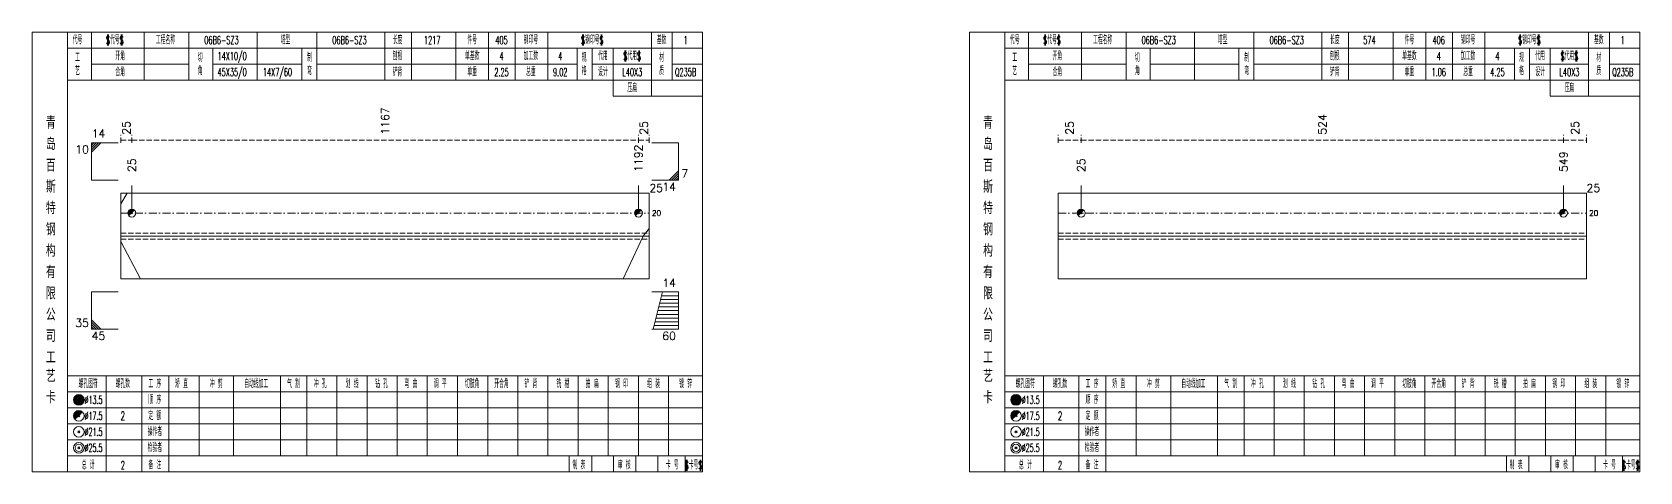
# Model space of a CAD drawing. Extents: x -533 to 8774, y 0 to 7979.
# Drawn here: x 3514 to 4117, y 5464 to 5629 of the extents above; entities that cross this region are included whole.
import ezdxf
from ezdxf.enums import TextEntityAlignment as Align

# ---------------------------------------------------------------- set-up
doc = ezdxf.new("R2010")
doc.units = 0
doc.header["$MEASUREMENT"] = 0
doc.linetypes.add('一点画线', pattern=[5.2, 3, -1, 0.2, -1])
doc.linetypes.add('虚线', pattern=[2.75, 2, -0.75])
doc.layers.get('0').update_dxf_attribs({"linetype": 'CONTINUOUS', "lineweight": 25})
for name, color, linetype, lineweight in [('1', 7, 'CONTINUOUS', 25), ('4', 7, 'CONTINUOUS', 25), ('5', 7, 'CONTINUOUS', 25)]:
    doc.layers.add(name, color=color, linetype=linetype, lineweight=lineweight)
doc.styles.get("Standard").update_dxf_attribs({"font": 'simplex.shx', "width": 0.7, "height": 3, "bigfont": 'gbhzfs.shx'})

# ---------------------------------------------------------------- blocks, each defined once
blk = doc.blocks.new('孔17.5')
at = {"layer": '5', "color": 7, "linetype": 'Continuous', "lineweight": 0}
for p, q in [((-0.2, -0.2), (0.2, 0.2)), ((-0.2, 0.2), (0.2, -0.2))]:
    blk.add_line(p, q, dxfattribs=at)
at = {"layer": '5', "color": 7, "linetype": 'Continuous', "lineweight": 13}
blk.add_circle((0, 0), 1, dxfattribs=at)
for radius in [0.9, 0.8, 0.7, 0.6, 0.5, 0.4, 0.3, 0.2, 0.1]:
    blk.add_arc((0, 0), radius, 45, 225, dxfattribs=at)

msp = doc.modelspace()

# ---------------------------------------------------------------- linework, layer by layer
at = {"color": 8, "linetype": '虚线', "lineweight": 9}
for p, q in [((3547.3, 5587.51), (3547.3, 5590.51)), ((3547.3, 5588.51), (3551.37, 5588.51)), ((3551.37, 5587.51), (3551.37, 5590.51)), ((3551.37, 5587.51), (3551.37, 5590.51)), ((3551.37, 5588.51), (3741.33, 5588.51)), ((3741.33, 5587.51), (3741.33, 5590.51)), ((3741.33, 5587.51), (3741.33, 5590.51)), ((3741.33, 5588.51), (3745.4, 5588.51)), ((3745.4, 5587.51), (3745.4, 5590.51)), ((3898.7, 5587.51), (3898.7, 5590.51)), ((3898.7, 5588.51), (3907.33, 5588.51)), ((3907.33, 5587.51), (3907.33, 5590.51)), ((3907.33, 5587.51), (3907.33, 5590.51)), ((3907.33, 5588.51), (4088.17, 5588.51)), ((4088.17, 5587.51), (4088.17, 5590.51)), ((4088.17, 5587.51), (4088.17, 5590.51)), ((4088.17, 5588.51), (4096.8, 5588.51)), ((4096.8, 5587.51), (4096.8, 5590.51))]:
    msp.add_line(p, q, dxfattribs=at)
at = {"color": 7, "linetype": 'Continuous', "lineweight": 13}
for p, q in [((3536.3, 5587.51), (3546.3, 5587.51)), ((3536.3, 5573.51), (3536.3, 5587.51)), ((3537.18, 5587.51), (3536.3, 5586.63)), ((3538.05, 5587.51), (3536.3, 5585.76)), ((3538.93, 5587.51), (3536.3, 5584.88)), ((3539.8, 5587.51), (3536.3, 5584.01)), ((3756.4, 5587.51), (3746.4, 5587.51)), ((3756.4, 5573.51), (3756.4, 5587.51)), ((3752.9, 5573.51), (3756.4, 5577.01)), ((3753.78, 5573.51), (3756.4, 5576.13)), ((3536.3, 5573.51), (3546.3, 5573.51)), ((3551.37, 5561.13), (3551.37, 5571.51)), ((3741.33, 5561.13), (3741.33, 5571.51)), ((3756.4, 5573.51), (3746.4, 5573.51)), ((3754.65, 5573.51), (3756.4, 5575.26)), ((3755.53, 5573.51), (3756.4, 5574.38)), ((3907.33, 5561.13), (3907.33, 5571.51)), ((4088.17, 5561.13), (4088.17, 5571.51)), ((3547.3, 5564.6), (3549.58, 5568.63)), ((3743.12, 5552.51), (3735.63, 5536.38)), ((3745.4, 5555.33), (3743.12, 5552.51)), ((3547.3, 5550.49), (3554.62, 5536.38)), ((3536.3, 5531.51), (3546.3, 5531.51)), ((3536.3, 5531.51), (3536.3, 5517.51)), ((3756.4, 5531.51), (3746.4, 5531.51)), ((3750.4, 5531.51), (3746.9, 5517.51)), ((3756.4, 5528.71), (3749.7, 5528.71)), ((3756.4, 5530.11), (3750.05, 5530.11)), ((3756.4, 5531.51), (3756.4, 5517.51)), ((3756.4, 5521.71), (3747.95, 5521.71)), ((3756.4, 5523.11), (3748.3, 5523.11)), ((3756.4, 5524.51), (3748.65, 5524.51)), ((3756.4, 5525.91), (3749, 5525.91)), ((3756.4, 5527.31), (3749.35, 5527.31)), ((3539.8, 5517.51), (3536.3, 5521.01)), ((3538.93, 5517.51), (3536.3, 5520.13)), ((3538.05, 5517.51), (3536.3, 5519.26)), ((3537.18, 5517.51), (3536.3, 5518.38)), ((3536.3, 5517.51), (3546.3, 5517.51)), ((3756.4, 5517.51), (3746.4, 5517.51)), ((3756.4, 5518.91), (3747.25, 5518.91)), ((3756.4, 5520.31), (3747.6, 5520.31))]:
    msp.add_line(p, q, dxfattribs=at)
at = {"color": 7, "linetype": 'Continuous', "lineweight": 18}
for p, q in [((3547.3, 5568.63), (3547.3, 5536.38)), ((3547.3, 5568.63), (3745.4, 5568.63)), ((3745.4, 5568.63), (3745.4, 5536.38)), ((3898.7, 5568.63), (3898.7, 5536.38)), ((3898.7, 5568.63), (4096.8, 5568.63)), ((4096.8, 5568.63), (4096.8, 5536.38)), ((3547.3, 5552.51), (3745.4, 5552.51)), ((3898.7, 5552.51), (4096.8, 5552.51))]:
    msp.add_line(p, q, dxfattribs=at)
at = {"color": 3, "linetype": '一点画线', "lineweight": 13}
for p, q in [((3547.3, 5561.13), (3745.4, 5561.13)), ((3898.7, 5561.13), (4096.8, 5561.13))]:
    msp.add_line(p, q, dxfattribs=at)
at = {"color": 1, "linetype": '虚线', "lineweight": 18}
for p, q in [((3547.3, 5553.63), (3745.4, 5553.63)), ((3898.7, 5553.63), (4096.8, 5553.63)), ((3547.3, 5551.38), (3745.4, 5551.38)), ((3898.7, 5551.38), (4096.8, 5551.38))]:
    msp.add_line(p, q, dxfattribs=at)
at = {"layer": '1', "color": 7, "linetype": 'Continuous', "lineweight": 18}
for p, q in [((3547.3, 5536.38), (3745.4, 5536.38)), ((3898.7, 5536.38), (4096.8, 5536.38))]:
    msp.add_line(p, q, dxfattribs=at)
at = {"layer": '4', "color": 1, "linetype": 'Continuous', "lineweight": 18}
for p, q in [((3527.3, 5464.01), (3527.3, 5629.01)), ((3536.2, 5611.01), (3536.2, 5629.01)), ((3556, 5611.01), (3556, 5629.01)), ((3572.8, 5611.01), (3572.8, 5629.01)), ((3598.4, 5611.01), (3598.4, 5629.01)), ((3620.7, 5611.01), (3620.7, 5629.01)), ((3646.2, 5611.01), (3646.2, 5629.01)), ((3656.2, 5611.01), (3656.2, 5629.01)), ((3672.9, 5611.01), (3672.9, 5629.01)), ((3685.1, 5611.01), (3685.1, 5629.01)), ((3695.1, 5611.01), (3695.1, 5629.01)), ((3707.3, 5611.01), (3707.3, 5629.01)), ((3746.2, 5605.01), (3746.2, 5629.01)), ((3754, 5611.01), (3754, 5629.01)), ((3878.7, 5464.01), (3878.7, 5629.01)), ((3887.6, 5611.01), (3887.6, 5629.01)), ((3907.4, 5611.01), (3907.4, 5629.01)), ((3924.2, 5611.01), (3924.2, 5629.01)), ((3949.8, 5611.01), (3949.8, 5629.01)), ((3972.1, 5611.01), (3972.1, 5629.01)), ((3997.6, 5611.01), (3997.6, 5629.01)), ((4007.6, 5611.01), (4007.6, 5629.01)), ((4024.3, 5611.01), (4024.3, 5629.01)), ((4036.5, 5611.01), (4036.5, 5629.01)), ((4046.5, 5611.01), (4046.5, 5629.01)), ((4058.7, 5611.01), (4058.7, 5629.01)), ((4097.6, 5605.01), (4097.6, 5629.01)), ((4105.4, 5611.01), (4105.4, 5629.01)), ((3527.3, 5623.01), (3765.4, 5623.01)), ((3581.8, 5611.01), (3581.8, 5623.01)), ((3615.1, 5611.01), (3615.1, 5623.01)), ((3718.4, 5611.01), (3718.4, 5623.01)), ((3724, 5611.01), (3724, 5623.01)), ((3731.8, 5605.01), (3731.8, 5623.01)), ((3878.7, 5623.01), (4116.8, 5623.01)), ((3933.2, 5611.01), (3933.2, 5623.01)), ((3966.5, 5611.01), (3966.5, 5623.01)), ((4069.8, 5611.01), (4069.8, 5623.01)), ((4075.4, 5611.01), (4075.4, 5623.01)), ((4083.2, 5605.01), (4083.2, 5623.01)), ((3536.2, 5617.01), (3572.8, 5617.01)), ((3581.8, 5617.01), (3615.1, 5617.01)), ((3620.7, 5617.01), (3718.4, 5617.01)), ((3724, 5617.01), (3746.2, 5617.01)), ((3754, 5617.01), (3765.4, 5617.01)), ((3887.6, 5617.01), (3924.2, 5617.01)), ((3933.2, 5617.01), (3966.5, 5617.01)), ((3972.1, 5617.01), (4069.8, 5617.01)), ((4075.4, 5617.01), (4097.6, 5617.01)), ((4105.4, 5617.01), (4116.8, 5617.01)), ((3527.3, 5611.01), (3765.4, 5611.01)), ((3878.7, 5611.01), (4116.8, 5611.01)), ((3731.8, 5605.01), (3765.4, 5605.01)), ((4083.2, 5605.01), (4116.8, 5605.01)), ((3527.3, 5500.01), (3765.4, 5500.01)), ((3541.8, 5464.01), (3541.8, 5500.01)), ((3555.1, 5464.01), (3555.1, 5500.01)), ((3565.2, 5464.01), (3565.2, 5500.01)), ((3576.6, 5470.01), (3576.6, 5500.01)), ((3589.5, 5470.01), (3589.5, 5500.01)), ((3607.1, 5470.01), (3607.1, 5500.01)), ((3617, 5470.01), (3617, 5500.01)), ((3628.3, 5470.01), (3628.3, 5500.01)), ((3639.6, 5470.01), (3639.6, 5500.01)), ((3650.9, 5470.01), (3650.9, 5500.01)), ((3662.1, 5470.01), (3662.1, 5500.01)), ((3673.5, 5470.01), (3673.5, 5500.01)), ((3684.8, 5470.01), (3684.8, 5500.01)), ((3696.1, 5470.01), (3696.1, 5500.01)), ((3707.4, 5470.01), (3707.4, 5500.01)), ((3718.7, 5470.01), (3718.7, 5500.01)), ((3730, 5470.01), (3730, 5500.01)), ((3741.3, 5470.01), (3741.3, 5500.01)), ((3752.6, 5470.01), (3752.6, 5500.01)), ((3878.7, 5500.01), (4116.8, 5500.01)), ((3893.2, 5464.01), (3893.2, 5500.01)), ((3906.5, 5464.01), (3906.5, 5500.01)), ((3916.6, 5464.01), (3916.6, 5500.01)), ((3928, 5470.01), (3928, 5500.01)), ((3940.9, 5470.01), (3940.9, 5500.01)), ((3958.5, 5470.01), (3958.5, 5500.01)), ((3968.4, 5470.01), (3968.4, 5500.01)), ((3979.7, 5470.01), (3979.7, 5500.01)), ((3991, 5470.01), (3991, 5500.01)), ((4002.3, 5470.01), (4002.3, 5500.01)), ((4013.5, 5470.01), (4013.5, 5500.01)), ((4024.9, 5470.01), (4024.9, 5500.01)), ((4036.2, 5470.01), (4036.2, 5500.01)), ((4047.5, 5470.01), (4047.5, 5500.01)), ((4058.8, 5470.01), (4058.8, 5500.01)), ((4070.1, 5470.01), (4070.1, 5500.01)), ((4081.4, 5470.01), (4081.4, 5500.01)), ((4092.7, 5470.01), (4092.7, 5500.01)), ((4104, 5470.01), (4104, 5500.01)), ((3527.3, 5494.01), (3765.4, 5494.01)), ((3878.7, 5494.01), (4116.8, 5494.01)), ((3527.3, 5488.01), (3765.4, 5488.01)), ((3878.7, 5488.01), (4116.8, 5488.01)), ((3527.3, 5482.01), (3765.4, 5482.01)), ((3878.7, 5482.01), (4116.8, 5482.01)), ((3527.3, 5476.01), (3765.4, 5476.01)), ((3878.7, 5476.01), (4116.8, 5476.01)), ((3527.3, 5470.01), (3765.4, 5470.01)), ((3715.4, 5464.01), (3715.4, 5470.01)), ((3723.8, 5464.01), (3723.8, 5470.01)), ((3732, 5464.01), (3732, 5470.01)), ((3740.4, 5464.01), (3740.4, 5470.01)), ((3748.6, 5464.01), (3748.6, 5470.01)), ((3758.9, 5464.01), (3758.9, 5470.01)), ((3878.7, 5470.01), (4116.8, 5470.01)), ((4066.8, 5464.01), (4066.8, 5470.01)), ((4075.2, 5464.01), (4075.2, 5470.01)), ((4083.4, 5464.01), (4083.4, 5470.01)), ((4091.8, 5464.01), (4091.8, 5470.01)), ((4100, 5464.01), (4100, 5470.01)), ((4110.3, 5464.01), (4110.3, 5470.01))]:
    msp.add_line(p, q, dxfattribs=at)
at = {"layer": '4', "color": 7, "linetype": 'Continuous', "lineweight": 13}
for p, q in [((3531.3, 5490.81), (3531.7, 5491.21)), ((3531.7, 5490.81), (3531.3, 5491.21)), ((3882.7, 5490.81), (3883.1, 5491.21)), ((3883.1, 5490.81), (3882.7, 5491.21)), ((3531.1, 5478.61), (3531.9, 5479.41)), ((3531.9, 5478.61), (3531.1, 5479.41)), ((3882.5, 5478.61), (3883.3, 5479.41)), ((3883.3, 5478.61), (3882.5, 5479.41)), ((3531.1, 5472.61), (3531.9, 5473.41)), ((3531.9, 5472.61), (3531.1, 5473.41)), ((3882.5, 5472.61), (3883.3, 5473.41)), ((3883.3, 5472.61), (3882.5, 5473.41))]:
    msp.add_line(p, q, dxfattribs=at)
at = {"layer": '4', "color": 7, "linetype": 'Continuous', "lineweight": 0}
for p, q in [((3531.1, 5484.61), (3531.9, 5485.41)), ((3531.1, 5485.41), (3531.9, 5484.61)), ((3882.5, 5484.61), (3883.3, 5485.41)), ((3882.5, 5485.41), (3883.3, 5484.61))]:
    msp.add_line(p, q, dxfattribs=at)
at = {"layer": '4', "color": 1, "linetype": 'Continuous', "lineweight": 18}
for points in [[(3514, 5629.01), (3514, 5464.01), (3765.4, 5464.01), (3765.4, 5629.01)], [(3865.4, 5629.01), (3865.4, 5464.01), (4116.8, 5464.01), (4116.8, 5629.01)]]:
    msp.add_lwpolyline(points, close=True, dxfattribs=at)
at = {"layer": '4', "color": 7, "linetype": 'Continuous', "lineweight": 13}
for centre, radius in [((3531.5, 5491.01), 2), ((3531.5, 5491.01), 1.8), ((3531.5, 5491.01), 1.6), ((3531.5, 5491.01), 1.4), ((3531.5, 5491.01), 1.2), ((3531.5, 5491.01), 1), ((3531.5, 5491.01), 0.8), ((3531.5, 5491.01), 0.6), ((3882.9, 5491.01), 2), ((3882.9, 5491.01), 1.8), ((3882.9, 5491.01), 1.6), ((3882.9, 5491.01), 1.4), ((3882.9, 5491.01), 1.2), ((3882.9, 5491.01), 1), ((3882.9, 5491.01), 0.8), ((3882.9, 5491.01), 0.6), ((3531.5, 5485.01), 2), ((3531.5, 5491.01), 0.4), ((3531.5, 5491.01), 0.2), ((3882.9, 5485.01), 2), ((3882.9, 5491.01), 0.4), ((3882.9, 5491.01), 0.2), ((3531.5, 5479.01), 2), ((3882.9, 5479.01), 2), ((3531.5, 5473.01), 2), ((3531.5, 5473.01), 1.4), ((3882.9, 5473.01), 2), ((3882.9, 5473.01), 1.4)]:
    msp.add_circle(centre, radius, dxfattribs=at)
for centre, radius in [((3531.5, 5485.01), 1.8), ((3531.5, 5485.01), 1.6), ((3531.5, 5485.01), 1.4), ((3531.5, 5485.01), 1.2), ((3531.5, 5485.01), 1), ((3531.5, 5485.01), 0.8), ((3531.5, 5485.01), 0.6), ((3882.9, 5485.01), 1.8), ((3882.9, 5485.01), 1.6), ((3882.9, 5485.01), 1.4), ((3882.9, 5485.01), 1.2), ((3882.9, 5485.01), 1), ((3882.9, 5485.01), 0.8), ((3882.9, 5485.01), 0.6), ((3531.5, 5485.01), 0.4), ((3531.5, 5485.01), 0.2), ((3882.9, 5485.01), 0.4), ((3882.9, 5485.01), 0.2)]:
    msp.add_arc(centre, radius, 45, 225, dxfattribs=at)

# ---------------------------------------------------------------- block references
at = {"color": 7, "linetype": 'Continuous', "lineweight": 13, "xscale": 1.5, "yscale": 1.5, "zscale": 1.5}
for p in [(3551.37, 5561.13), (3741.33, 5561.13), (3907.33, 5561.13), (4088.17, 5561.13)]:
    msp.add_blockref('孔17.5', p, dxfattribs=at)

# ---------------------------------------------------------------- texts
at = {"color": 8, "linetype": 'Continuous', "lineweight": 9}
for s, p in [('1167', (3646.35, 5590.51)), ('25', (3549.33, 5590.51)), ('25', (3743.37, 5590.51)), ('25', (3903.01, 5590.51)), ('524', (3997.75, 5590.51)), ('25', (4092.49, 5590.51))]:
    msp.add_text(s, height=3, rotation=90, dxfattribs=at).set_placement(p, align=Align.MIDDLE_LEFT)
at = {"color": 7, "linetype": 'Continuous', "lineweight": 13}
for s, p in [('14', (3536.3, 5588.51)), ('7', (3757.4, 5573.51))]:
    msp.add_text(s, height=3, dxfattribs=at).set_placement(p, align=Align.BOTTOM_LEFT)
for s, p in [('10', (3535.3, 5586.51)), ('14', (3755.4, 5572.51)), ('60', (3755.4, 5516.51))]:
    msp.add_text(s, height=3, dxfattribs=at).set_placement(p, align=Align.TOP_RIGHT)
for s, p in [('1192', (3741.33, 5576.51)), ('549', (4088.17, 5576.51)), ('25', (3551.37, 5576.51)), ('25', (3907.33, 5576.51))]:
    msp.add_text(s, height=3, rotation=90, dxfattribs=at).set_placement(p, align=Align.MIDDLE_LEFT)
for s, height, p in [('25', 3, (3745.4, 5570.51)), ('25', 3, (4096.8, 5570.51)), ('20', 2, (3746.4, 5561.13)), ('20', 2, (4097.8, 5561.13))]:
    msp.add_text(s, height=height, dxfattribs=at).set_placement(p, align=Align.MIDDLE_LEFT)
for s, p in [('14', (3755.4, 5532.51)), ('35', (3535.3, 5517.51))]:
    msp.add_text(s, height=3, dxfattribs=at).set_placement(p, align=Align.BOTTOM_RIGHT)
msp.add_text('45', height=3, dxfattribs=at).set_placement((3536.3, 5516.51), align=Align.TOP_LEFT)
at = {"layer": '4', "color": 1, "linetype": 'Continuous', "lineweight": 13}
for s, height, width, p in [('代号', 3, 0.6, (3531, 5626.01)), ('$代号$', 3, 0.6, (3545, 5626.01)), ('工程名称', 3, 0.6, (3564, 5626.01)), ('06B6-SZ3', 3, 0.6, (3585, 5626.01)), ('塔型', 3, 0.6, (3609, 5626.01)), ('06B6-SZ3', 3, 0.6, (3633, 5626.01)), ('长度', 3, 0.6, (3651, 5626.01)), ('1217', 3, 0.6, (3664, 5626.01)), ('件号', 3, 0.6, (3679, 5626.01)), ('405', 3, 0.6, (3690, 5626.01)), ('钢印号', 3, 0.6, (3701, 5626.01)), ('$钢印号$', 3, 0.6, (3724, 5626.01)), ('基数', 3, 0.6, (3750, 5626.01)), ('1', 3, 0.6, (3759, 5626.01)), ('代号', 3, 0.6, (3882.4, 5626.01)), ('$代号$', 3, 0.6, (3896.4, 5626.01)), ('工程名称', 3, 0.6, (3915.4, 5626.01)), ('06B6-SZ3', 3, 0.6, (3936.4, 5626.01)), ('塔型', 3, 0.6, (3960.4, 5626.01)), ('06B6-SZ3', 3, 0.6, (3984.4, 5626.01)), ('长度', 3, 0.6, (4002.4, 5626.01)), ('574', 3, 0.6, (4015.4, 5626.01)), ('件号', 3, 0.6, (4030.4, 5626.01)), ('406', 3, 0.6, (4041.4, 5626.01)), ('钢印号', 3, 0.6, (4052.4, 5626.01)), ('$钢印号$', 3, 0.6, (4075.4, 5626.01)), ('基数', 3, 0.6, (4101.4, 5626.01)), ('1', 3, 0.6, (4110.4, 5626.01)), ('工', 3, 0.6, (3531, 5619.41)), ('开角', 3, 0.6, (3547, 5620.01)), ('切', 3, 0.6, (3577, 5619.41)), ('14X10/0', 3, 0.6, (3589, 5620.01)), ('制', 3, 0.6, (3618, 5619.41)), ('刨根', 3, 0.6, (3651, 5620.01)), ('单基数', 3, 0.6, (3679, 5620.01)), ('4', 3, 0.6, (3690, 5620.01)), ('加工数', 3, 0.6, (3701, 5620.01)), ('4', 3, 0.6, (3712, 5620.01)), ('规', 3, 0.6, (3721, 5619.41)), ('代用', 3, 0.6, (3728, 5620.01)), ('$代用$', 3, 0.6, (3739, 5620.01)), ('材', 3, 0.6, (3750, 5619.41)), ('工', 3, 0.6, (3882.4, 5619.41)), ('开角', 3, 0.6, (3898.4, 5620.01)), ('切', 3, 0.6, (3928.4, 5619.41)), ('制', 3, 0.6, (3969.4, 5619.41)), ('刨根', 3, 0.6, (4002.4, 5620.01)), ('单基数', 3, 0.6, (4030.4, 5620.01)), ('4', 3, 0.6, (4041.4, 5620.01)), ('加工数', 3, 0.6, (4052.4, 5620.01)), ('4', 3, 0.6, (4063.4, 5620.01)), ('规', 3, 0.6, (4072.4, 5619.41)), ('代用', 3, 0.6, (4079.4, 5620.01)), ('$代用$', 3, 0.6, (4090.4, 5620.01)), ('材', 3, 0.6, (4101.4, 5619.41)), ('艺', 3, 0.6, (3531, 5614.41)), ('合角', 3, 0.6, (3547, 5614.01)), ('角', 3, 0.6, (3577, 5614.41)), ('45X35/0', 3, 0.6, (3589, 5614.01)), ('14X7/60', 3, 0.6, (3606, 5614.01)), ('弯', 3, 0.6, (3618, 5614.41)), ('铲背', 3, 0.6, (3651, 5614.01)), ('单重', 3, 0.6, (3679, 5614.01)), ('2.25', 3, 0.6, (3690, 5614.01)), ('总重', 3, 0.6, (3701, 5614.01)), ('9.02', 3, 0.6, (3712, 5614.01)), ('格', 3, 0.6, (3721, 5614.41)), ('设计', 3, 0.6, (3728, 5614.01)), ('L40X3', 3, 0.6, (3739, 5614.01)), ('质', 3, 0.6, (3750, 5614.41)), ('Q235B', 3, 0.6, (3759, 5614.01)), ('艺', 3, 0.6, (3882.4, 5614.41)), ('合角', 3, 0.6, (3898.4, 5614.01)), ('角', 3, 0.6, (3928.4, 5614.41)), ('弯', 3, 0.6, (3969.4, 5614.41)), ('铲背', 3, 0.6, (4002.4, 5614.01)), ('单重', 3, 0.6, (4030.4, 5614.01)), ('1.06', 3, 0.6, (4041.4, 5614.01)), ('总重', 3, 0.6, (4052.4, 5614.01)), ('4.25', 3, 0.6, (4063.4, 5614.01)), ('格', 3, 0.6, (4072.4, 5614.41)), ('设计', 3, 0.6, (4079.4, 5614.01)), ('L40X3', 3, 0.6, (4090.4, 5614.01)), ('质', 3, 0.6, (4101.4, 5614.41)), ('Q235B', 3, 0.6, (4110.4, 5614.01)), ('压扁', 3, 0.6, (3739, 5608.01)), ('压扁', 3, 0.6, (4090.4, 5608.01)), ('青', 4.6, 0.8, (3521, 5595.01)), ('青', 4.6, 0.8, (3872.4, 5595.01)), ('岛', 4.6, 0.8, (3521, 5587.01)), ('岛', 4.6, 0.8, (3872.4, 5587.01)), ('百', 4.6, 0.8, (3521, 5579.01)), ('百', 4.6, 0.8, (3872.4, 5579.01)), ('斯', 4.6, 0.8, (3521, 5571.01)), ('斯', 4.6, 0.8, (3872.4, 5571.01)), ('特', 4.6, 0.8, (3521, 5563.01)), ('特', 4.6, 0.8, (3872.4, 5563.01)), ('钢', 4.6, 0.8, (3521, 5555.01)), ('钢', 4.6, 0.8, (3872.4, 5555.01)), ('构', 4.6, 0.8, (3521, 5547.01)), ('构', 4.6, 0.8, (3872.4, 5547.01)), ('有', 4.6, 0.8, (3521, 5539.01)), ('有', 4.6, 0.8, (3872.4, 5539.01)), ('限', 4.6, 0.8, (3521, 5531.01)), ('限', 4.6, 0.8, (3872.4, 5531.01)), ('公', 4.6, 0.8, (3521, 5523.01)), ('公', 4.6, 0.8, (3872.4, 5523.01)), ('司', 4.6, 0.8, (3521, 5515.01)), ('司', 4.6, 0.8, (3872.4, 5515.01)), ('工', 4.6, 0.8, (3521, 5507.01)), ('工', 4.6, 0.8, (3872.4, 5507.01)), ('艺', 4.6, 0.8, (3521, 5500.01)), ('螺孔图符', 3, 0.6, (3535, 5497.01)), ('螺孔数', 3, 0.6, (3548, 5497.01)), ('工 序', 3, 0.6, (3560, 5497.01)), ('矫 直', 3, 0.6, (3570, 5497.01)), ('冲 剪', 3, 0.6, (3583, 5497.01)), ('自动线加工', 3, 0.6, (3598, 5497.01)), ('气 割', 3, 0.6, (3612, 5497.01)), ('冲 孔', 3, 0.6, (3622, 5497.01)), ('划 线', 3, 0.6, (3634, 5497.01)), ('钻 孔', 3, 0.6, (3645, 5497.01)), ('弯 曲', 3, 0.6, (3656, 5497.01)), ('调 平', 3, 0.6, (3667, 5497.01)), ('切肢角', 3, 0.6, (3679, 5497.01)), ('开合角', 3, 0.6, (3690, 5497.01)), ('铲 背', 3, 0.6, (3701, 5497.01)), ('铣 槽', 3, 0.6, (3713, 5497.01)), ('拍 扁', 3, 0.6, (3724, 5497.01)), ('钢 印', 3, 0.6, (3735, 5497.01)), ('组 装', 3, 0.6, (3747, 5497.01)), ('镀 锌', 3, 0.6, (3759, 5497.01)), ('艺', 4.6, 0.8, (3872.4, 5500.01)), ('螺孔图符', 3, 0.6, (3886.4, 5497.01)), ('螺孔数', 3, 0.6, (3899.4, 5497.01)), ('工 序', 3, 0.6, (3911.4, 5497.01)), ('矫 直', 3, 0.6, (3921.4, 5497.01)), ('冲 剪', 3, 0.6, (3934.4, 5497.01)), ('自动线加工', 3, 0.6, (3949.4, 5497.01)), ('气 割', 3, 0.6, (3963.4, 5497.01)), ('冲 孔', 3, 0.6, (3973.4, 5497.01)), ('划 线', 3, 0.6, (3985.4, 5497.01)), ('钻 孔', 3, 0.6, (3996.4, 5497.01)), ('弯 曲', 3, 0.6, (4007.4, 5497.01)), ('调 平', 3, 0.6, (4018.4, 5497.01)), ('切肢角', 3, 0.6, (4030.4, 5497.01)), ('开合角', 3, 0.6, (4041.4, 5497.01)), ('铲 背', 3, 0.6, (4052.4, 5497.01)), ('铣 槽', 3, 0.6, (4064.4, 5497.01)), ('拍 扁', 3, 0.6, (4075.4, 5497.01)), ('钢 印', 3, 0.6, (4086.4, 5497.01)), ('组 装', 3, 0.6, (4098.4, 5497.01)), ('镀 锌', 3, 0.6, (4110.4, 5497.01)), ('卡', 4.6, 0.8, (3521, 5492.01)), ('%%C13.5', 3, 0.5, (3537, 5491.01)), ('顺 序', 3, 0.6, (3560, 5491.01)), ('卡', 4.6, 0.8, (3872.4, 5492.01)), ('%%C13.5', 3, 0.5, (3888.4, 5491.01)), ('顺 序', 3, 0.6, (3911.4, 5491.01)), ('%%C17.5', 3, 0.5, (3537, 5485.01)), ('2', 3.2, 0.6, (3548, 5485.01)), ('定 额', 3, 0.6, (3560, 5485.01)), ('%%C17.5', 3, 0.5, (3888.4, 5485.01)), ('2', 3.2, 0.6, (3899.4, 5485.01)), ('定 额', 3, 0.6, (3911.4, 5485.01)), ('%%C21.5', 3, 0.5, (3537, 5479.01)), ('操作者', 3, 0.6, (3560, 5479.01)), ('%%C21.5', 3, 0.5, (3888.4, 5479.01)), ('操作者', 3, 0.6, (3911.4, 5479.01)), ('%%C25.5', 3, 0.5, (3537, 5473.01)), ('检验者', 3, 0.6, (3560, 5473.01)), ('%%C25.5', 3, 0.5, (3888.4, 5473.01)), ('检验者', 3, 0.6, (3911.4, 5473.01)), ('总 计', 3, 0.6, (3535, 5466.51)), ('2', 3, 0.6, (3548, 5466.51)), ('备 注', 3, 0.6, (3560, 5466.51)), ('制 表', 3, 0.6, (3719, 5466.51)), ('审 核', 3, 0.6, (3736, 5466.51)), ('卡 号', 3, 0.6, (3754, 5466.51)), ('$卡号$', 3, 0.6, (3762, 5466.51)), ('总 计', 3, 0.6, (3886.4, 5466.51)), ('2', 3, 0.6, (3899.4, 5466.51)), ('备 注', 3, 0.6, (3911.4, 5466.51)), ('制 表', 3, 0.6, (4070.4, 5466.51)), ('审 核', 3, 0.6, (4087.4, 5466.51)), ('卡 号', 3, 0.6, (4105.4, 5466.51)), ('$卡号$', 3, 0.6, (4113.4, 5466.51))]:
    msp.add_text(s, height=height, dxfattribs=dict(at, width=width)).set_placement(p, align=Align.MIDDLE_CENTER)

doc.saveas('drawing.dxf')
